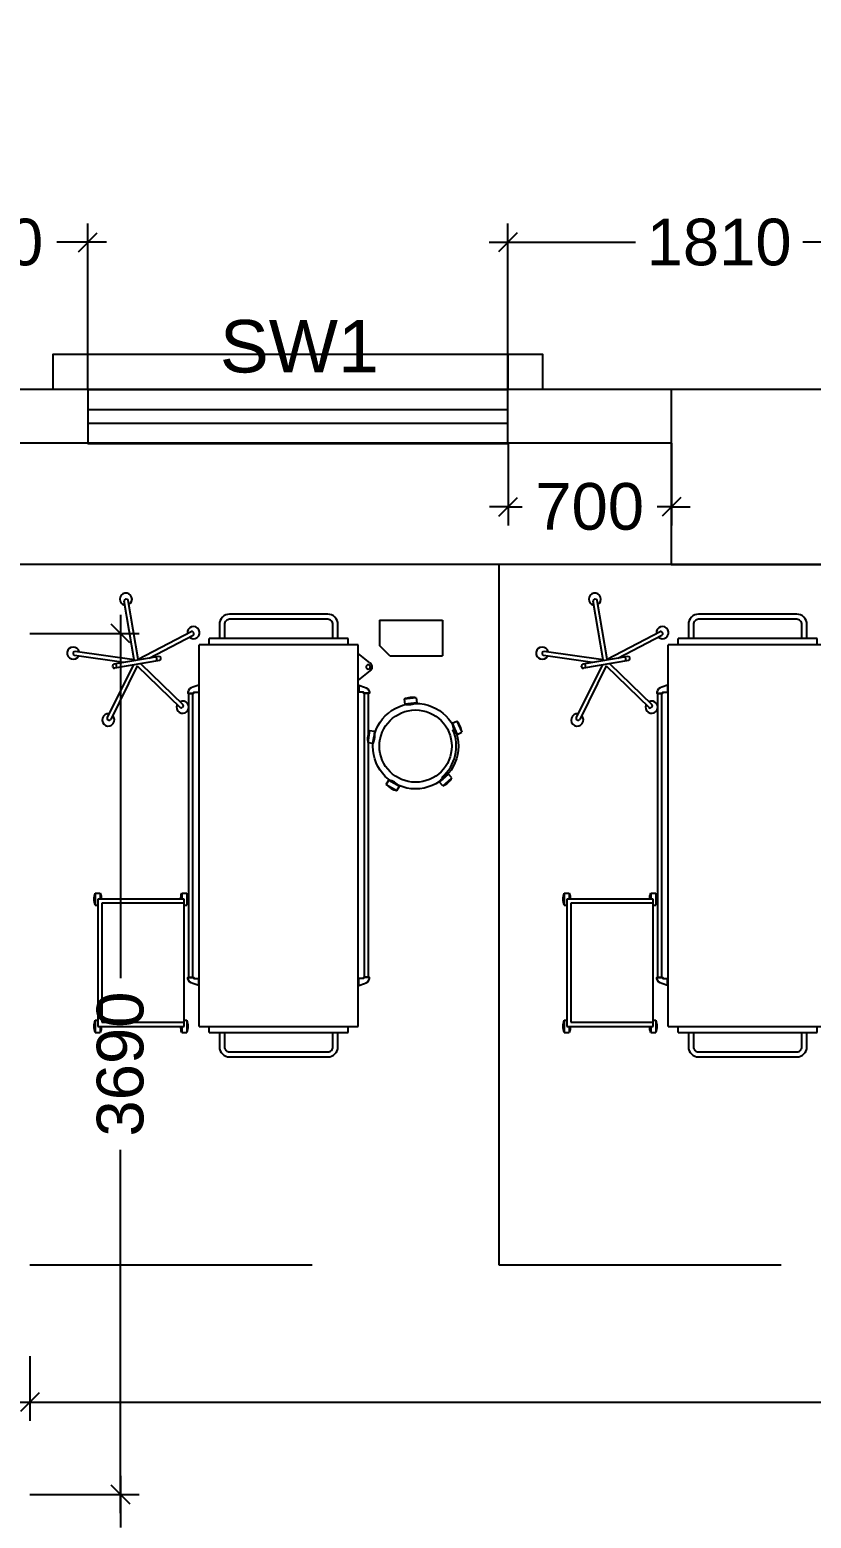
# Model space of a CAD drawing. Extents: x 7620542 to 7843793, y -6476226 to -6093835.
# Drawn here: x 7723724 to 7727073, y -6341852 to -6335474 of the extents above; entities that cross this region are included whole.
import ezdxf
from ezdxf.enums import TextEntityAlignment as Align

# ---------------------------------------------------------------- set-up
doc = ezdxf.new("R2010")
doc.units = 0
doc.header["$LTSCALE"] = 600
doc.header["$MEASUREMENT"] = 0
doc.header["$PDMODE"] = 35
doc.layers.get('0').update_dxf_attribs({"linetype": 'CONTINUOUS'})
doc.layers.get('Defpoints').update_dxf_attribs({"linetype": 'CONTINUOUS'})
for name, color, linetype in [('Beds', 33, 'CONTINUOUS'), ('chajja', 7, 'CONTINUOUS'), ('DIM', 8, 'CONTINUOUS'), ('DIM-TEXT', 8, 'CONTINUOUS'), ('Ele Proje.', 7, 'CONTINUOUS'), ('furniture', 33, 'CONTINUOUS'), ('joinery', 7, 'CONTINUOUS'), ('LA-column', 3, 'CONTINUOUS'), ('LOADING', 140, 'CONTINUOUS'), ('PARTI', 21, 'CONTINUOUS'), ('Walls', 7, 'CONTINUOUS'), ('WIN', 151, 'CONTINUOUS'), ('Working Dim', 5, 'CONTINUOUS')]:
    doc.layers.add(name, color=color, linetype=linetype)
doc.styles.add('ari', font='arial.ttf')
doc.styles.add('RT', font='romant.shx')
doc.styles.get("Standard").update_dxf_attribs({"font": 'romans.shx'})
doc.dimstyles.new('int. dim', dxfattribs={"dimtxt": 450, "dimasz": 80, "dimexe": 80, "dimexo": 0, "dimgap": 70, "dimtad": 0, "dimdec": 0, "dimzin": 12, "dimdsep": 46, "dimtxsty": 'ari', "dimblk": 'OBLIQUE', "dimcen": 2, "dimdle": 80, "dimclrd": 256, "dimclre": 256, "dimclrt": 6, "dimadec": 0, "dimazin": 0, "dimtfac": 1, "dimtdec": 0, "dimtix": 1, "dimtmove": 2, "dimatfit": 3, "dimfxl": 1, "dimtolj": 1, "dimtzin": 0, "dimlwd": -1, "dimlwe": -1, "dimarcsym": 0})
doc.dimstyles.new('STANDARD$0', dxfattribs={"dimscale": 0, "dimtxt": 150, "dimasz": 125, "dimexe": 0.75, "dimexo": 1, "dimgap": 25, "dimtad": 1, "dimdec": 0, "dimdsep": 46, "dimtxsty": 'Standard', "dimblk1": 'DOT', "dimblk2": 'DOT', "dimsah": 1, "dimcen": 2.5, "dimclrd": 1, "dimclre": 1, "dimclrt": 3, "dimadec": 0, "dimazin": 0, "dimtfac": 1, "dimtdec": 0, "dimtmove": 0, "dimatfit": 3, "dimldrblk": 'DOT', "dimfxl": 1, "dimtolj": 1, "dimtzin": 0, "dimarcsym": 0})
doc.dimstyles.new('TEXT', dxfattribs={"dimscale": 0, "dimtxt": 600, "dimasz": 300, "dimexe": 300, "dimexo": 30, "dimgap": 50, "dimtad": 0, "dimdec": 0, "dimzin": 0, "dimdsep": 46, "dimtxsty": 'RT', "dimblk": 'OBLIQUE', "dimcen": 0.09, "dimdle": 300, "dimclrd": 256, "dimclre": 256, "dimclrt": 170, "dimadec": 0, "dimazin": 0, "dimtfac": 1, "dimtdec": 0, "dimtofl": 0, "dimtmove": 2, "dimatfit": 3, "dimfxl": 1, "dimfrac": 2, "dimtolj": 1, "dimtzin": 0, "dimlwd": -1, "dimlwe": -1, "dimarcsym": 0})

# ---------------------------------------------------------------- blocks, each defined once
blk = doc.blocks.new('_Oblique')
at = {"color": 0, "linetype": 'ByBlock', "lineweight": -2}
blk.add_line((-0.5, -0.5), (0.5, 0.5), dxfattribs=at)
blk = doc.blocks.new('*D516')
at = {"layer": 'Defpoints', "color": 0, "transparency": 16777216}
for p in [(7725772.7, -6336384.5), (7725772.7, -6337015.8, 38.2), (7727583, -6337015.4, 50)]:
    blk.add_point(p, dxfattribs=at)
at = {"layer": 'Working Dim', "transparency": 16777216}
for p, q in [((7725772.7, -6337015.8), (7725772.7, -6336304.5)), ((7727583, -6337015.4), (7727583, -6336304.5)), ((7725692.7, -6336384.5), (7726319, -6336384.5)), ((7727663, -6336384.5), (7727036.7, -6336384.5))]:
    blk.add_line(p, q, dxfattribs=at)
at = {"layer": 'Working Dim', "transparency": 16777216, "xscale": 80, "yscale": 80, "zscale": 80, "rotation": 180}
blk.add_blockref('_Oblique', (7725772.7, -6336384.5), dxfattribs=at)
at = {"layer": 'Working Dim', "transparency": 16777216, "xscale": 80, "yscale": 80, "zscale": 80}
blk.add_blockref('_Oblique', (7727583, -6336384.5), dxfattribs=at)
at = {"layer": 'Working Dim', "color": 6, "transparency": 16777216, "insert": (7726677.8, -6336384.5), "char_height": 200, "attachment_point": 5, "style": 'ari'}
blk.add_mtext('\\A1;1810', dxfattribs=at)
blk = doc.blocks.new('*D543')
at = {"layer": 'Defpoints', "color": 0, "transparency": 16777216}
for p in [(7725773.2, -6337245.4, 48.2), (7726473.2, -6337245.5, 57.1), (7725773.2, -6337517.3)]:
    blk.add_point(p, dxfattribs=at)
at = {"layer": 'Working Dim', "transparency": 16777216}
for p, q in [((7725773.2, -6337245.4), (7725773.2, -6337597.3)), ((7726473.2, -6337245.5), (7726473.2, -6337597.3)), ((7725773.2, -6337517.3), (7725693.2, -6337517.3)), ((7725773.2, -6337517.3), (7725833.4, -6337517.3)), ((7726473.2, -6337517.3), (7726413, -6337517.3)), ((7726473.2, -6337517.3), (7726553.2, -6337517.3))]:
    blk.add_line(p, q, dxfattribs=at)
at = {"layer": 'Working Dim', "transparency": 16777216, "xscale": 80, "yscale": 80, "zscale": 80}
blk.add_blockref('_Oblique', (7725773.2, -6337517.3), dxfattribs=at)
at = {"layer": 'Working Dim', "transparency": 16777216, "xscale": 80, "yscale": 80, "zscale": 80, "rotation": 180}
blk.add_blockref('_Oblique', (7726473.2, -6337517.3), dxfattribs=at)
at = {"layer": 'Working Dim', "color": 6, "transparency": 16777216, "insert": (7726123.2, -6337517.3), "char_height": 200, "attachment_point": 5, "style": 'ari'}
blk.add_mtext('\\A1;700', dxfattribs=at)
blk = doc.blocks.new('*D836')
at = {"layer": 'Defpoints', "color": 0, "linetype": 'Continuous', "transparency": 16777216}
for p in [(7761439.3, -6335351), (7720379, -6337015.5), (7761439.3, -6337165.5, 3.9)]:
    blk.add_point(p, dxfattribs=at)
at = {"layer": 'DIM-TEXT', "transparency": 16777216}
for p, q in [((7720379, -6337015.5), (7720379, -6335051)), ((7761439.3, -6337165.5), (7761439.3, -6335051)), ((7720079, -6335351), (7734367.3, -6335351)), ((7761739.3, -6335351), (7747450.9, -6335351))]:
    blk.add_line(p, q, dxfattribs=at)
at = {"layer": 'DIM-TEXT', "linetype": 'Continuous', "transparency": 16777216, "xscale": 300, "yscale": 300, "zscale": 300, "rotation": 180}
blk.add_blockref('_Oblique', (7720379, -6335351), dxfattribs=at)
at = {"layer": 'DIM-TEXT', "linetype": 'Continuous', "transparency": 16777216, "xscale": 300, "yscale": 300, "zscale": 300}
blk.add_blockref('_Oblique', (7761439.3, -6335351), dxfattribs=at)
at = {"layer": 'DIM-TEXT', "color": 170, "linetype": 'Continuous', "transparency": 16777216, "insert": (7740909.1, -6335351), "char_height": 750, "attachment_point": 5, "style": 'ari'}
blk.add_mtext('\\A1;{\\H1.067x;M.I.C.U / I.C.U - (20 Beds)}', dxfattribs=at)
blk = doc.blocks.new('*D851')
at = {"layer": 'Defpoints', "color": 0, "transparency": 16777216}
for p in [(7761439.3, -6332733.4), (7641399, -6337015.4, 5.1), (7761439.3, -6337165.5, -25.1)]:
    blk.add_point(p, dxfattribs=at)
at = {"layer": 'DIM', "color": 8, "transparency": 16777216}
for p, q in [((7641399, -6337015.4), (7641399, -6332433.4)), ((7761439.3, -6337165.5), (7761439.3, -6332433.4)), ((7641099, -6332733.4), (7699470.2, -6332733.4)), ((7761739.3, -6332733.4), (7703368, -6332733.4))]:
    blk.add_line(p, q, dxfattribs=at)
at = {"layer": 'DIM', "color": 8, "transparency": 16777216, "xscale": 300, "yscale": 300, "zscale": 300, "rotation": 180}
blk.add_blockref('_Oblique', (7641399, -6332733.4), dxfattribs=at)
at = {"layer": 'DIM', "color": 8, "transparency": 16777216, "xscale": 300, "yscale": 300, "zscale": 300}
blk.add_blockref('_Oblique', (7761439.3, -6332733.4), dxfattribs=at)
at = {"layer": 'DIM', "color": 7, "transparency": 16777216, "insert": (7701419.1, -6332733.4), "char_height": 750, "attachment_point": 5, "style": 'ari'}
blk.add_mtext('\\A1;120.04m', dxfattribs=at)
blk = doc.blocks.new('*D854')
at = {"layer": 'Defpoints', "color": 0, "transparency": 16777216}
for p in [(7761439.3, -6333844.6), (7720379.1, -6337165.3), (7761439.3, -6337165.5)]:
    blk.add_point(p, dxfattribs=at)
at = {"layer": 'DIM', "color": 8, "transparency": 16777216}
for p, q in [((7720379.1, -6337165.3), (7720379.1, -6333544.6)), ((7761439.3, -6337165.5), (7761439.3, -6333544.6)), ((7720079.1, -6333844.6), (7739201.3, -6333844.6)), ((7761739.3, -6333844.6), (7742617.2, -6333844.6))]:
    blk.add_line(p, q, dxfattribs=at)
at = {"layer": 'DIM', "color": 8, "transparency": 16777216, "xscale": 300, "yscale": 300, "zscale": 300, "rotation": 180}
blk.add_blockref('_Oblique', (7720379.1, -6333844.6), dxfattribs=at)
at = {"layer": 'DIM', "color": 8, "transparency": 16777216, "xscale": 300, "yscale": 300, "zscale": 300}
blk.add_blockref('_Oblique', (7761439.3, -6333844.6), dxfattribs=at)
at = {"layer": 'DIM', "color": 7, "transparency": 16777216, "insert": (7740909.2, -6333844.6), "char_height": 750, "attachment_point": 5, "style": 'ari'}
blk.add_mtext('\\A1;41.06m', dxfattribs=at)
blk = doc.blocks.new('*D883')
at = {"layer": 'Defpoints', "color": 0, "transparency": 16777216}
for p in [(7723973.4, -6336384.5), (7723123.7, -6337015.4, 33.3), (7723973.4, -6337015.8, -14.8)]:
    blk.add_point(p, dxfattribs=at)
at = {"layer": 'Working Dim', "transparency": 16777216}
for p, q in [((7723123.7, -6337015.4), (7723123.7, -6336304.5)), ((7723973.4, -6337015.8), (7723973.4, -6336304.5)), ((7723043.7, -6336384.5), (7723257.8, -6336384.5)), ((7724053.4, -6336384.5), (7723839.3, -6336384.5))]:
    blk.add_line(p, q, dxfattribs=at)
at = {"layer": 'Working Dim', "transparency": 16777216, "xscale": 80, "yscale": 80, "zscale": 80, "rotation": 180}
blk.add_blockref('_Oblique', (7723123.7, -6336384.5), dxfattribs=at)
at = {"layer": 'Working Dim', "transparency": 16777216, "xscale": 80, "yscale": 80, "zscale": 80}
blk.add_blockref('_Oblique', (7723973.4, -6336384.5), dxfattribs=at)
at = {"layer": 'Working Dim', "color": 6, "transparency": 16777216, "insert": (7723548.6, -6336384.5), "char_height": 200, "attachment_point": 5, "style": 'ari'}
blk.add_mtext('\\A1;850', dxfattribs=at)
blk = doc.blocks.new('HF12177-P')
for p, q in [((-0.0196, -0.007), (-0.1885, 0.2255)), ((0, 0), (-0.1724, 0.2372)), ((0, 0), (0.1724, 0.2372)), ((0.0196, -0.007), (0.1885, 0.2255)), ((-0.0631, -0.027), (-0.2951, -0.1024)), ((-0.01, -0.0308), (-0.2889, -0.1214)), ((-0.12, -0.015), (-0.12, -0.019)), ((-0.112, -0.007), (0.112, -0.007)), ((-0.112, -0.027), (0.112, -0.027)), ((-0.1, -0.007), (-0.1, -0.027)), ((-0.01, -0.0308), (-0.01, -0.324)), ((0.01, -0.0308), (0.01, -0.324)), ((0.01, -0.0308), (0.2889, -0.1214)), ((0.0631, -0.027), (0.2951, -0.1024)), ((0.1, -0.007), (0.1, -0.027)), ((0.12, -0.015), (0.12, -0.019))]:
    blk.add_line(p, q)
for centre, radius, start, end in [((-0.1852, 0.2378), 0.03, 325.47122, 286.52878), ((-0.1821, 0.2302), 0.008, 126.37327, 216), ((0, -0.017), 0.315, 125.62673, 126.37327), ((-0.1788, 0.2325), 0.008, 36, 125.62673), ((0.1852, 0.2378), 0.03, 253.47122, 214.52878), ((0.1788, 0.2325), 0.008, 54.37327, 144), ((0, -0.017), 0.315, 53.62673, 54.37327), ((0.1821, 0.2302), 0.008, 324, 53.62673), ((-0.112, -0.015), 0.008, 90, 180), ((-0.112, -0.019), 0.008, 180, 270), ((0.112, -0.015), 0.008, 0, 90), ((0.112, -0.019), 0.008, 270, 0), ((-0.2996, -0.1144), 0.03, 37.47122, 358.52878), ((-0.2926, -0.11), 0.008, 108, 197.62673), ((0, -0.017), 0.315, 197.62673, 198.37327), ((-0.2914, -0.1138), 0.008, 198.37327, 288), ((0.2996, -0.1144), 0.03, 181.47122, 142.52878), ((0.2914, -0.1138), 0.008, 252, 341.62673), ((0.2926, -0.11), 0.008, 342.37327, 72), ((0, -0.017), 0.315, 341.62673, 342.37327), ((0, -0.332), 0.03, 109.47122, 70.52878), ((-0.002, -0.324), 0.008, 180, 269.62673), ((0, -0.017), 0.315, 269.62673, 270.37327), ((0.002, -0.324), 0.008, 270.37327, 0)]:
    blk.add_arc(centre, radius, start, end)
blk = doc.blocks.new('HF10037A-P')
for p, q in [((-0.0301, 0.4129), (-0.0301, 0.3879)), ((0.0299, 0.4129), (-0.0301, 0.4129)), ((0.0299, 0.3879), (-0.0301, 0.3879)), ((0.0299, 0.4129), (0.0299, 0.3879)), ((-0.2161, 0.2789), (-0.2303, 0.2206)), ((-0.2303, 0.2206), (-0.206, 0.2147)), ((-0.2161, 0.2789), (-0.1918, 0.273)), ((-0.1918, 0.273), (-0.206, 0.2147)), ((0.1909, 0.2372), (0.2004, 0.2402)), ((0.1911, 0.2695), (0.2149, 0.2771)), ((0.1911, 0.2695), (0.2094, 0.2124)), ((0.2094, 0.2124), (0.2332, 0.22)), ((0.2149, 0.2771), (0.2332, 0.22)), ((-0.1637, 0.0065), (-0.1487, 0.0264)), ((-0.1637, 0.0065), (-0.1157, -0.0296)), ((-0.1487, 0.0264), (-0.1007, -0.0096)), ((0.0965, -0.0108), (0.1459, 0.0231)), ((0.1106, -0.0314), (0.1601, 0.0025)), ((0.1107, 0.0109), (0.1162, 0.0026)), ((0.1601, 0.0025), (0.1459, 0.0231)), ((-0.1157, -0.0296), (-0.1007, -0.0096)), ((0.1106, -0.0314), (0.0965, -0.0108))]:
    blk.add_line(p, q)
for radius in [0.21, 0.1775]:
    blk.add_circle((0, 0.1775), radius)
for centre, radius, start, end in [((-0.0001, 0.3254), 0.0925, 71.07536, 108.92464), ((-0.0001, 0.4754), 0.0925, 251.07536, 288.92464), ((-0.1382, 0.229), 0.0925, 147.34193, 185.19122), ((-0.2839, 0.2646), 0.0925, 327.34193, 5.19122), ((0, 0.1775), 0.2, 303.60368, 17.3657), ((0.2836, 0.2676), 0.0925, 178.84116, 216.69044), ((0.1407, 0.2219), 0.0925, 358.84116, 36.69044), ((-0.0871, 0.0584), 0.0925, 214.18748, 252.03677), ((-0.1772, -0.0615), 0.0925, 34.18748, 72.03677), ((0.1707, -0.066), 0.0925, 105.51211, 143.3614), ((0.0859, 0.0577), 0.0925, 285.51211, 323.3614)]:
    blk.add_arc(centre, radius, start, end)
blk = doc.blocks.new('ME17678-P')
at = {"layer": 'furniture', "color": 21}
for p, q in [((-0.05, 0.175), (0.26, 0.175)), ((-0.05, 0.175), (-0.05, 0.05)), ((0.26, 0.175), (0.26, 0)), ((0, 0), (-0.05, 0.05)), ((0, 0), (0.26, 0))]:
    blk.add_line(p, q, dxfattribs=at)
blk = doc.blocks.new('A$C6969112B')
at = {"layer": 'furniture', "color": 8}
for p, q in [((521.2, 1792.5), (1116.3, 1792.5)), ((521.2, 1766.3), (521.2, 1792.5)), ((1116.3, 1766.3), (1116.3, 1792.5)), ((428.3, 1689), (477.6, 1728.6)), ((477.6, 1766.3), (1159.9, 1766.3)), ((477.6, 130.9), (477.6, 1766.3)), ((1159.9, 130.9), (1159.9, 1766.3)), ((428.3, 1654.1), (477.6, 1614.5)), ((476, 1595), (476, 1560.9)), ((1161.6, 1595), (1161.6, 1560.9)), ((432.3, 1559.1), (432.3, 1556.9)), ((433.9, 342.6), (433.9, 1556.9)), ((451.4, 342.6), (451.4, 1556.9)), ((453, 1559.1), (453, 1556.9)), ((1184.5, 1559.1), (1184.5, 1556.9)), ((1186.1, 342.6), (1186.1, 1556.9)), ((1203.6, 342.6), (1203.6, 1556.9)), ((1205.2, 1559.1), (1205.2, 1556.9)), ((1234.1, 702.5), (1212.3, 702.5)), ((1212.3, 702.5), (1212.3, 650.2)), ((1234.1, 702.5), (1234.1, 676.4)), ((1605, 702.5), (1583.2, 702.5)), ((1583.2, 702.5), (1583.2, 676.4)), ((1605, 702.5), (1605, 650.2)), ((1223.2, 650.2), (1212.3, 650.2)), ((1223.2, 130.9), (1223.2, 676.4)), ((1223.2, 676.4), (1594.1, 676.4)), ((1223.2, 658.9), (1576.7, 658.9)), ((1576.7, 658.9), (1576.7, 148.4)), ((1594.1, 676.4), (1594.1, 130.9)), ((1605, 650.2), (1594.1, 650.2)), ((432.3, 340.4), (432.3, 342.6)), ((453, 340.4), (453, 342.6)), ((476, 304.5), (476, 338.6)), ((1161.6, 304.5), (1161.6, 338.6)), ((1184.5, 340.4), (1184.5, 342.6)), ((1205.2, 340.4), (1205.2, 342.6)), ((1159.9, 130.9), (477.6, 130.9)), ((521.2, 104.7), (521.2, 130.9)), ((1116.3, 104.7), (1116.3, 130.9)), ((1223.2, 157.1), (1212.3, 157.1)), ((1212.3, 157.1), (1212.3, 104.7)), ((1576.7, 148.4), (1223.2, 148.4)), ((1594.1, 130.9), (1223.2, 130.9)), ((1234.1, 130.9), (1234.1, 104.7)), ((1583.2, 130.9), (1583.2, 104.7)), ((1605, 157.1), (1594.1, 157.1)), ((1605, 157.1), (1605, 104.7)), ((1116.3, 104.7), (521.2, 104.7)), ((1234.1, 104.7), (1212.3, 104.7)), ((1605, 104.7), (1583.2, 104.7))]:
    blk.add_line(p, q, dxfattribs=at)
for points in [[(564.9, 1792.5), (564.9, 1853.6, -0.414214), (608.5, 1897.3), (1029, 1897.3, -0.414214), (1072.7, 1853.6), (1072.7, 1792.5)], [(586.7, 1792.5), (586.7, 1853.6, -0.414214), (608.5, 1875.4), (1029, 1875.4, -0.414214), (1050.8, 1853.6), (1050.8, 1792.5)], [(476, 1592.7), (451.4, 1585, 0.318781), (430, 1563.1), (430, 1559.1), (455.4, 1559.1), (455.4, 1563.1), (476, 1563.1)], [(1161.6, 1592.7), (1186.1, 1585, -0.318781), (1207.6, 1563.1), (1207.6, 1559.1), (1182.1, 1559.1), (1182.1, 1563.1), (1161.6, 1563.1)], [(476, 306.8), (451.4, 314.4, -0.318781), (430, 336.4), (430, 340.4), (455.4, 340.4), (455.4, 336.4), (476, 336.4)], [(1161.6, 306.8), (1186.1, 314.4, 0.318781), (1207.6, 336.4), (1207.6, 340.4), (1182.1, 340.4), (1182.1, 336.4), (1161.6, 336.4)], [(1072.7, 104.7), (1072.7, 43.6, -0.414214), (1029, 0), (608.5, 0, -0.414214), (564.9, 43.6), (564.9, 104.7)], [(1050.8, 104.7), (1050.8, 43.6, -0.414214), (1029, 21.8), (608.5, 21.8, -0.414214), (586.7, 43.6), (586.7, 104.7)]]:
    blk.add_lwpolyline(points, format="xyb", dxfattribs=at)
for points in [[(476, 1595), (477.6, 1595)], [(1161.6, 1595), (1159.9, 1595)], [(432.3, 1556.9), (453, 1556.9)], [(476, 1560.9), (477.6, 1560.9)], [(1161.6, 1560.9), (1159.9, 1560.9)], [(1205.2, 1556.9), (1184.5, 1556.9)], [(432.3, 342.6), (453, 342.6)], [(476, 338.6), (477.6, 338.6)], [(1161.6, 338.6), (1159.9, 338.6)], [(1205.2, 342.6), (1184.5, 342.6)], [(476, 304.5), (477.6, 304.5)], [(1161.6, 304.5), (1159.9, 304.5)]]:
    blk.add_lwpolyline(points, dxfattribs=at)
blk.add_circle((435.1, 1671.6), 9.27, dxfattribs=at)
for centre, radius, start, end in [((440.7, 1671.6), 21.4, 125.42703, 234.57297), ((1288.7, 676.4), 80.7, 161.07536, 198.92464), ((1157.8, 676.4), 80.7, 0, 18.92464), ((1659.6, 676.4), 80.7, 161.07536, 180), ((1528.7, 676.4), 80.7, 341.07536, 18.92464), ((1288.7, 130.9), 80.7, 161.07536, 198.92464), ((1157.8, 130.9), 80.7, 341.07536, 0), ((1659.6, 130.9), 80.7, 180, 198.92464), ((1528.7, 130.9), 80.7, 341.07536, 18.92464)]:
    blk.add_arc(centre, radius, start, end, dxfattribs=at)
at = {"layer": 'LOADING', "color": 8, "yscale": 872.7299101983663, "zscale": 872.7299101979671}
for name, p, xscale, rotation in [('HF12177-P', (1424.7, 1676), -872.7299101979006, 170.2976301882088), ('HF10037A-P', (215.1, 1178), -872.7299102004868, 353.6512974186875)]:
    blk.add_blockref(name, p, dxfattribs=dict(at, xscale=xscale, rotation=rotation))
at = {"layer": 'LOADING', "color": 8, "xscale": -872.7299101983663, "yscale": 872.7299101983663, "zscale": 872.7299101979671}
blk.add_blockref('ME17678-P', (343.2, 1718.8), dxfattribs=at)
blk = doc.blocks.new('*D2273')
at = {"layer": 'Defpoints', "color": 0, "transparency": 16777216}
for p in [(7723723.9, -6341156.8, 3.4), (7735781.4, -6341156.8, 3.4), (7735781.4, -6341353.9)]:
    blk.add_point(p, dxfattribs=at)
at = {"layer": 'Working Dim', "transparency": 16777216}
for p, q in [((7723723.9, -6341156.8), (7723723.9, -6341433.9)), ((7735781.4, -6341156.8), (7735781.4, -6341433.9)), ((7723643.9, -6341353.9), (7729316.1, -6341353.9)), ((7735861.4, -6341353.9), (7730189.2, -6341353.9))]:
    blk.add_line(p, q, dxfattribs=at)
at = {"layer": 'Working Dim', "transparency": 16777216, "xscale": 80, "yscale": 80, "zscale": 80, "rotation": 180}
blk.add_blockref('_Oblique', (7723723.9, -6341353.9), dxfattribs=at)
at = {"layer": 'Working Dim', "transparency": 16777216, "xscale": 80, "yscale": 80, "zscale": 80}
blk.add_blockref('_Oblique', (7735781.4, -6341353.9), dxfattribs=at)
at = {"layer": 'Working Dim', "color": 6, "transparency": 16777216, "insert": (7729752.6, -6341353.9), "char_height": 200, "attachment_point": 5, "style": 'ari'}
blk.add_mtext('\\A1;12060', dxfattribs=at)
blk = doc.blocks.new('*D2600')
at = {"layer": 'Defpoints', "color": 0, "transparency": 16777216}
for p in [(7723723.9, -6338060.8, -11.4), (7723723.9, -6341750.6, -22.1), (7724112.2, -6341750.6)]:
    blk.add_point(p, dxfattribs=at)
at = {"layer": 'Working Dim', "transparency": 16777216}
for p, q in [((7724112.2, -6337980.8), (7724112.2, -6339537.5)), ((7723723.9, -6338060.8), (7724192.2, -6338060.8)), ((7724112.2, -6341830.6), (7724112.2, -6340273.9)), ((7723723.9, -6341750.6), (7724192.2, -6341750.6))]:
    blk.add_line(p, q, dxfattribs=at)
at = {"layer": 'Working Dim', "transparency": 16777216, "xscale": 80, "yscale": 80, "zscale": 80}
for p, rotation in [((7724112.2, -6338060.8), 90), ((7724112.2, -6341750.6), 270)]:
    blk.add_blockref('_Oblique', p, dxfattribs=dict(at, rotation=rotation))
at = {"layer": 'Working Dim', "color": 6, "transparency": 16777216, "insert": (7724112.2, -6339905.7), "char_height": 200, "attachment_point": 5, "rotation": 90, "style": 'ari'}
blk.add_mtext('\\A1;3690', dxfattribs=at)
blk = doc.blocks.new('*D2601')
at = {"layer": 'Defpoints', "color": 0, "transparency": 16777216}
for p in [(7723723.9, -6341750.6, -22.1), (7723723.9, -6342750.6, -11.4), (7724112.2, -6342750.6)]:
    blk.add_point(p, dxfattribs=at)
at = {"layer": 'Working Dim', "transparency": 16777216}
for p, q in [((7724112.2, -6341670.6), (7724112.2, -6341891.7)), ((7723723.9, -6341750.6), (7724192.2, -6341750.6)), ((7724112.2, -6342830.6), (7724112.2, -6342609.5)), ((7723723.9, -6342750.6), (7724192.2, -6342750.6))]:
    blk.add_line(p, q, dxfattribs=at)
at = {"layer": 'Working Dim', "transparency": 16777216, "xscale": 80, "yscale": 80, "zscale": 80}
for p, rotation in [((7724112.2, -6341750.6), 90), ((7724112.2, -6342750.6), 270)]:
    blk.add_blockref('_Oblique', p, dxfattribs=dict(at, rotation=rotation))
at = {"layer": 'Working Dim', "color": 6, "transparency": 16777216, "insert": (7724112.2, -6342250.6), "char_height": 200, "attachment_point": 5, "rotation": 90, "style": 'ari'}
blk.add_mtext('\\A1;1000', dxfattribs=at)

msp = doc.modelspace()

# ---------------------------------------------------------------- linework, layer by layer
at = {"layer": 'Beds'}
for p, q in [((7725733.506, -6337765.579, -11.872), (7725733.506, -6340765.53, -11.069)), ((7723723.927, -6340765.529, -9.482), (7724933.924, -6340765.529, -9.482)), ((7725733.506, -6340765.529, -9.235), (7726943.503, -6340765.529, -9.235))]:
    msp.add_line(p, q, dxfattribs=at)
at = {"layer": 'chajja', "color": 8}
msp.add_line((7725772.446, -6336865.834, -14.83), (7723972.446, -6336865.834, -14.83), dxfattribs=at)
at = {"layer": 'chajja'}
msp.add_line((7750548.695, -6337015.883, -14.83), (7716348.786, -6337015.32, -14.83), dxfattribs=at)
at = {"layer": 'Ele Proje.', "elevation": -14.83}
for points in [[(7723972.446, -6337015.834), (7723972.446, -6336865.834), (7723822.446, -6336865.834), (7723822.446, -6337015.834)], [(7725922.446, -6337015.834), (7725922.446, -6336865.834), (7725772.446, -6336865.834), (7725772.446, -6337015.834)]]:
    msp.add_lwpolyline(points, dxfattribs=at)
at = {"layer": 'LA-column', "color": 2, "elevation": -13.799}
msp.add_lwpolyline([(7726472.968, -6337765.45), (7727222.968, -6337765.45), (7727222.968, -6337015.45), (7726472.968, -6337015.45)], close=True, dxfattribs=at)
at = {"layer": 'PARTI'}
msp.add_line((7747953.872, -6337765.578, -11.41), (7723253.902, -6337765.45, -13.799), dxfattribs=at)
at = {"layer": 'Walls'}
msp.add_line((7726472.962, -6337245.486, -14.83), (7720828.608, -6337245.393, -14.83), dxfattribs=at)
at = {"layer": 'WIN', "linetype": 'Continuous'}
msp.add_line((7723972.446, -6337101.285, -14.83), (7725772.446, -6337101.285, -14.83), dxfattribs=at)
at = {"layer": 'WIN', "linetype": 'Continuous', "elevation": -14.83}
msp.add_lwpolyline([(7723972.446, -6337015.834), (7723972.446, -6337245.834), (7725772.446, -6337245.834), (7725772.446, -6337015.834)], close=True, dxfattribs=at)
msp.add_lwpolyline([(7725772.446, -6337160.383), (7723972.446, -6337160.383)], dxfattribs=at)

# ---------------------------------------------------------------- block references
at = {"layer": 'Beds', "xscale": -1}
for p in [(7725609.358, -6339875.246, -12.655), (7727618.937, -6339875.246, -12.655)]:
    msp.add_blockref('A$C6969112B', p, dxfattribs=at)

# ---------------------------------------------------------------- texts
at = {"layer": 'joinery', "style": 'ari'}
msp.add_text('SW1', height=225, dxfattribs=at).set_placement((7724878.925, -6336942.185, -14.83), align=Align.CENTER)

# ---------------------------------------------------------------- dimensions: what is measured, and where the dimension line sits
at = {"layer": 'DIM'}
for base, p1, p2, picture, middle in [((7761439.285, -6332733.427, -14.83), (7641399.003, -6337015.366, -9.699), (7761439.285, -6337165.48, -39.948), '*D851', (7701419.144, -6332733.427, -14.83)), ((7761439.285, -6333844.636, -14.83), (7720379.146, -6337165.318, -14.83), (7761439.285, -6337165.48, -14.83), '*D854', (7740909.216, -6333844.636, -14.83))]:
    dim = msp.add_linear_dim(base=base, p1=p1, p2=p2, dimstyle='STANDARD$0', override={"dimscale": 1, "dimtxt": 750, "dimasz": 300, "dimexe": 300, "dimexo": 0, "dimgap": 1, "dimtad": 0, "dimdec": 2, "dimlfac": 0.001, "dimzin": 0, "dimpost": 'm', "dimtxsty": 'ari', "dimblk1": 'Oblique', "dimblk2": 'Oblique', "dimcen": 0, "dimdle": 300, "dimclrd": 8, "dimclre": 8, "dimclrt": 7, "dimadec": 2, "dimtdec": 2, "dimtmove": 2, "dimfxl": 0.75, "dimfrac": 1, "dimlwd": 65535, "dimlwe": 65535}, dxfattribs=at)
    dim.commit()
    dim.dimension.update_dxf_attribs({"geometry": picture, "text_midpoint": middle})
at = {"layer": 'DIM-TEXT', "linetype": 'Continuous'}
dim = msp.add_linear_dim(base=(7761439.285, -6335351.01, -19.962), p1=(7720378.97, -6337015.467, -19.962), p2=(7761439.285, -6337165.48, -16.082), text='{\\H1.067x;M.I.C.U / I.C.U - (20 Beds)}', dimstyle='TEXT', override={"dimscale": 1, "dimtxt": 750, "dimexo": 0, "dimtxsty": 'ari'}, dxfattribs=at)
dim.commit()
dim.dimension.update_dxf_attribs({"geometry": '*D836', "text_midpoint": (7740909.128, -6335351.01, -19.962)})
at = {"layer": 'Working Dim'}
dim = msp.add_linear_dim(base=(7723973.446, -6336384.489), p1=(7723123.697, -6337015.408, 33.29), p2=(7723973.446, -6337015.834, -14.83), dimstyle='int. dim', override={"dimtxt": 200}, dxfattribs=at)
dim.commit()
dim.dimension.update_dxf_attribs({"geometry": '*D883', "text_midpoint": (7723548.572, -6336384.489)})
for base, p1, p2, picture, middle in [((7725772.72, -6336384.489), (7727582.972, -6337015.42, 49.99), (7725772.72, -6337015.837, 38.199), '*D516', (7726677.846, -6336384.489)), ((7725773.22, -6337517.26), (7726473.236, -6337245.489, 57.061), (7725773.22, -6337245.414, 48.233), '*D543', (7726123.228, -6337517.26))]:
    dim = msp.add_linear_dim(base=base, p1=p1, p2=p2, angle=180, dimstyle='int. dim', override={"dimtxt": 200}, dxfattribs=at)
    dim.commit()
    dim.dimension.update_dxf_attribs({"geometry": picture, "text_midpoint": middle})
at = {"layer": 'Working Dim', "color": 7}
for base, p1, p2, picture, middle in [((7724112.231, -6341750.581), (7723723.878, -6338060.78, -11.41), (7723723.884, -6341750.581, -22.128), '*D2600', (7724112.231, -6339905.68)), ((7724112.231, -6342750.581), (7723723.884, -6341750.581, -22.128), (7723723.878, -6342750.581, -11.41), '*D2601', (7724112.231, -6342250.581))]:
    dim = msp.add_linear_dim(base=base, p1=p1, p2=p2, angle=90, dimstyle='int. dim', override={"dimtxt": 200, "dimarcsym": 1}, dxfattribs=at)
    dim.commit()
    dim.dimension.update_dxf_attribs({"geometry": picture, "text_midpoint": middle})
at = {"layer": 'Working Dim'}
dim = msp.add_linear_dim(base=(7735781.4, -6341353.877, -14.83), p1=(7723723.878, -6341156.784, -11.41), p2=(7735781.4, -6341156.784, -11.41), text='12060', dimstyle='int. dim', override={"dimtxt": 200}, dxfattribs=at)
dim.commit()
dim.dimension.update_dxf_attribs({"geometry": '*D2273', "text_midpoint": (7729752.639, -6341353.877, -14.83)})

doc.saveas('drawing.dxf')
